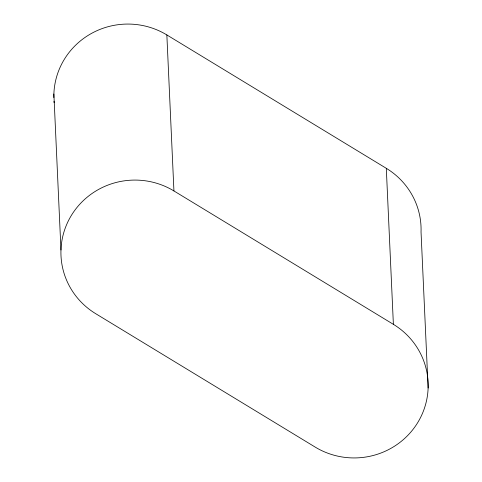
<?xml version="1.0" encoding="UTF-8"?>
<svg xmlns="http://www.w3.org/2000/svg" width="482" height="482" viewBox="0 0 482 482"><rect width="100%" height="100%" fill="white"/><g stroke="black" fill="none" stroke-linecap="round" stroke-linejoin="round"><path stroke-width="0.72" d="M53.845 97.599A73.903 72.234 -2.6 0 1 91.369 33.487A73.903 72.234 -2.6 0 1 166.85 34.933L386.299 168.314A73.903 72.234 -2.6 0 1 421.039 232.005L428.124 388.016M173.936 190.95L393.384 324.332A73.903 72.234 -2.6 0 1 416.966 423.811A73.903 72.234 -2.6 0 1 315.15 447.067L95.701 313.686A73.903 72.234 -2.6 0 1 72.119 214.207A73.903 72.234 -2.6 0 1 173.936 190.95L166.85 34.933M386.299 168.314L393.384 324.332M53.876 93.984L60.961 249.995M54.111 102.696A73.903 72.234 -2.6 0 1 53.996 101.238"/></g></svg>
